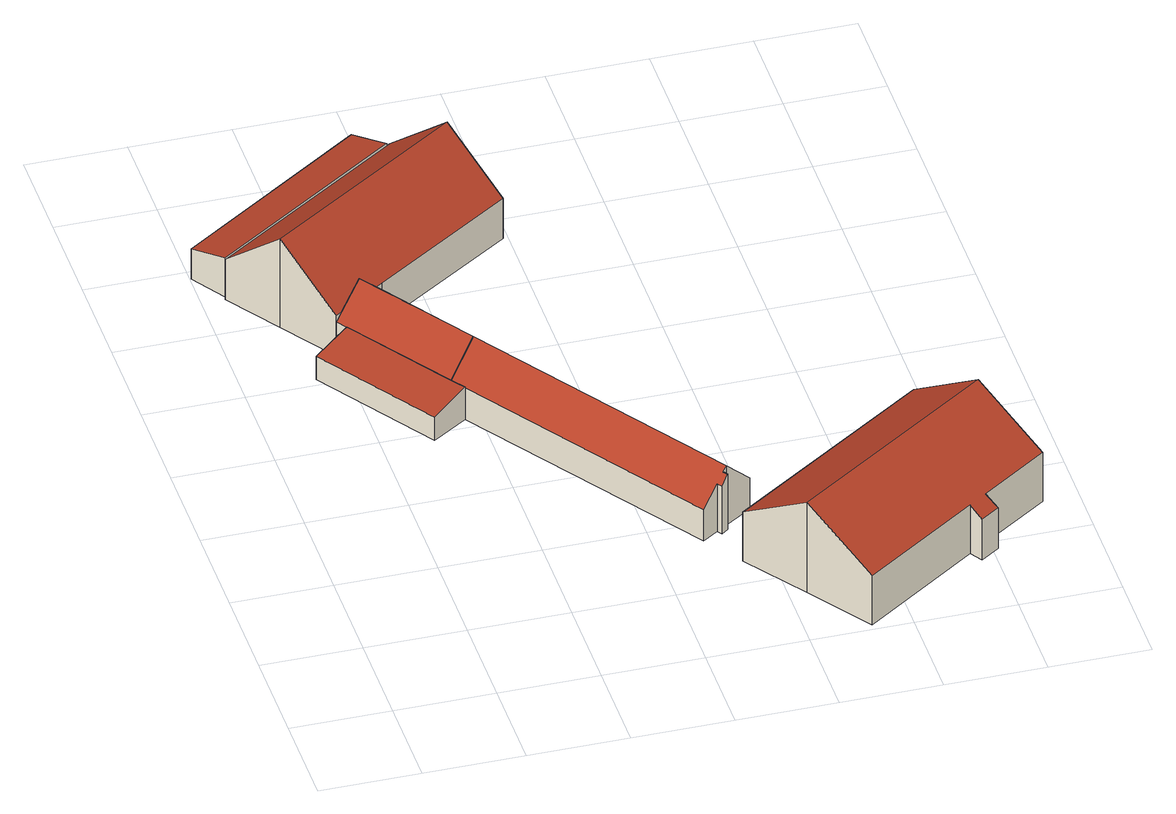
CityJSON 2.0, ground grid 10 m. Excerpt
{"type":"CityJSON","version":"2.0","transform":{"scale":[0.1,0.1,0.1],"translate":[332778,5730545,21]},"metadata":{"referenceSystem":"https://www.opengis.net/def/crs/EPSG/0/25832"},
"CityObjects":{
"building1":{"type":"Building","attributes":{"Geometrietyp2DReferenz":"3000","Gemeindeschluessel":"05170012","function":"31001_2720","roofType":"2100","measuredHeight":3.65},"address":[{"country":"Germany","locality":"Hamminkeln","thoroughfareNumber":"25","thoroughfareName":"Butenfeld"}],"geometry":[{"type":"Solid","lod":"2","boundaries":[[[[0,1,2,3]],[[4,5,1,0]],[[6,7,5,4]],[[8,9,7,6]],[[3,2,9,8]],[[6,4,0,3,8]],[[1,5,7,9,2]]]],"semantics":{"surfaces":[{"type":"WallSurface"},{"type":"RoofSurface"},{"type":"GroundSurface"}],"values":[[0,0,0,0,0,1,2]]}}]},
"building2":{"type":"Building","attributes":{"Geometrietyp2DReferenz":"3000","Gemeindeschluessel":"05170012","function":"31001_2720","roofType":"3100","measuredHeight":6.91},"address":[{"country":"Germany","locality":"Hamminkeln","thoroughfareNumber":"25","thoroughfareName":"Butenfeld"}],"geometry":[{"type":"Solid","lod":"2","boundaries":[[[[10,11,12,13]],[[14,15,11,10]],[[16,17,15,14]],[[18,19,17,16]],[[20,21,19,18]],[[22,23,21,20]],[[13,12,23,22]],[[10,13,22,20,14]],[[18,16,14,20]],[[11,15,17,19,21,23,12]]]],"semantics":{"surfaces":[{"type":"WallSurface"},{"type":"RoofSurface"},{"type":"GroundSurface"}],"values":[[0,0,0,0,0,0,0,1,1,2]]}}]},
"building3":{"type":"Building","attributes":{"Geometrietyp2DReferenz":"3000","Gemeindeschluessel":"05170012","function":"31001_2720","roofType":"2100","measuredHeight":4.47},"address":[{"country":"Germany","locality":"Hamminkeln","thoroughfareNumber":"25","thoroughfareName":"Butenfeld"}],"geometry":[{"type":"Solid","lod":"2","boundaries":[[[[24,25,26,27]],[[28,29,25,24]],[[30,31,29,28]],[[27,26,31,30]],[[28,24,27,30]],[[25,29,31,26]]]],"semantics":{"surfaces":[{"type":"WallSurface"},{"type":"RoofSurface"},{"type":"GroundSurface"}],"values":[[0,0,0,0,1,2]]}}]},
"building4":{"type":"Building","attributes":{"name":"Röplingshof","Geometrietyp2DReferenz":"3000","Gemeindeschluessel":"05170012","function":"31001_2720","roofType":"3100","measuredHeight":10.13},"address":[{"country":"Germany","locality":"Hamminkeln","thoroughfareNumber":"25","thoroughfareName":"Butenfeld"}],"geometry":[{"type":"Solid","lod":"2","boundaries":[[[[32,33,34,35]],[[36,37,33,32]],[[38,39,37,36]],[[40,41,39,38]],[[42,43,41,40]],[[44,45,43,42]],[[46,47,45,44]],[[35,34,47,46]],[[42,40,38,36,44]],[[32,35,46,44,36]],[[33,37,39,41,43,45,47,34]]]],"semantics":{"surfaces":[{"type":"WallSurface"},{"type":"RoofSurface"},{"type":"GroundSurface"}],"values":[[0,0,0,0,0,0,0,0,1,1,2]]}}]},
"building5":{"type":"Building","attributes":{"Geometrietyp2DReferenz":"3000","Gemeindeschluessel":"05170012","function":"31001_2720","roofType":"3100","measuredHeight":6.8},"address":[{"country":"Germany","locality":"Hamminkeln","thoroughfareNumber":"25d","thoroughfareName":"Butenfeld"},{"country":"Germany","locality":"Hamminkeln","thoroughfareNumber":"25c","thoroughfareName":"Butenfeld"}],"geometry":[{"type":"Solid","lod":"2","boundaries":[[[[48,49,50,51]],[[52,53,49,48]],[[54,55,53,52]],[[56,7,55,54]],[[22,5,7,56]],[[20,57,5,22]],[[18,58,57,20]],[[59,60,58,18]],[[61,62,60,59]],[[63,64,62,61]],[[51,50,64,63]],[[22,56,54,52,48,51,63,61,20]],[[59,18,20,61]],[[49,53,55,7,5,57,58,60,62,64,50]]]],"semantics":{"surfaces":[{"type":"WallSurface"},{"type":"RoofSurface"},{"type":"GroundSurface"}],"values":[[0,0,0,0,0,0,0,0,0,0,0,1,1,2]]}}]},
"building6":{"type":"Building","attributes":{"Geometrietyp2DReferenz":"3000","Gemeindeschluessel":"05170012","function":"31001_1210","roofType":"3100","measuredHeight":10.36},"address":[{"country":"Germany","locality":"Hamminkeln","thoroughfareNumber":"25a","thoroughfareName":"Butenfeld"},{"country":"Germany","locality":"Hamminkeln","thoroughfareNumber":"25b","thoroughfareName":"Butenfeld"},{"country":"Germany","locality":"Hamminkeln","thoroughfareNumber":"25","thoroughfareName":"Butenfeld"}],"geometry":[{"type":"Solid","lod":"2","boundaries":[[[[65,66,67,68]],[[69,70,66,65]],[[71,72,70,69]],[[73,74,72,71]],[[75,76,74,73]],[[77,78,76,75]],[[79,80,78,77]],[[81,82,80,79]],[[83,84,82,81]],[[68,67,84,83]],[[71,69,65,68,83,81,79,73]],[[77,75,73,79]],[[66,70,72,74,76,78,80,82,84,67]]]],"semantics":{"surfaces":[{"type":"WallSurface"},{"type":"RoofSurface"},{"type":"GroundSurface"}],"values":[[0,0,0,0,0,0,0,0,0,0,1,1,2]]}}]}
},
"vertices":[
[105,528,44],[105,528,7],[69,505,7],[69,505,34],[175,423,44],[175,423,7],[185,409,44],[185,409,7],[149,385,34],[149,385,7],
[98,539,43],[98,539,6],[105,528,6],[105,528,43],[125,557,75],[125,557,6],[152,576,43],[152,576,6],[229,460,43],[229,460,6],[202,442,75],[202,442,6],[175,423,43],[175,423,6],
[0,685,42],[0,685,7],[23,650,7],[23,650,52],[190,814,42],[190,814,7],[214,779,52],[214,779,7],
[98,539,50],[98,539,4],[152,576,4],[152,576,50],[60,595,106],[60,595,4],[23,650,50],[23,650,4],[214,779,50],[214,779,4],[218,781,50],[218,781,4],[257,726,106],[257,726,4],[295,671,50],[295,671,4],
[365,175,62],[365,175,7],[372,180,7],[372,180,71],[362,180,62],[362,180,7],[346,169,43],[346,169,7],[185,409,43],[202,442,7],[229,460,7],[400,205,43],[400,205,7],[373,187,75],[373,187,7],[369,185,71],[369,185,7],
[585,70,55],[585,70,8],[604,83,8],[604,83,55],[577,83,64],[577,83,8],[460,2,64],[460,2,8],[416,66,112],[416,66,8],[372,129,64],[372,129,8],[575,268,64],[575,268,8],[619,205,112],[619,205,8],[663,142,64],[663,142,8],[595,95,64],[595,95,8]
]}
